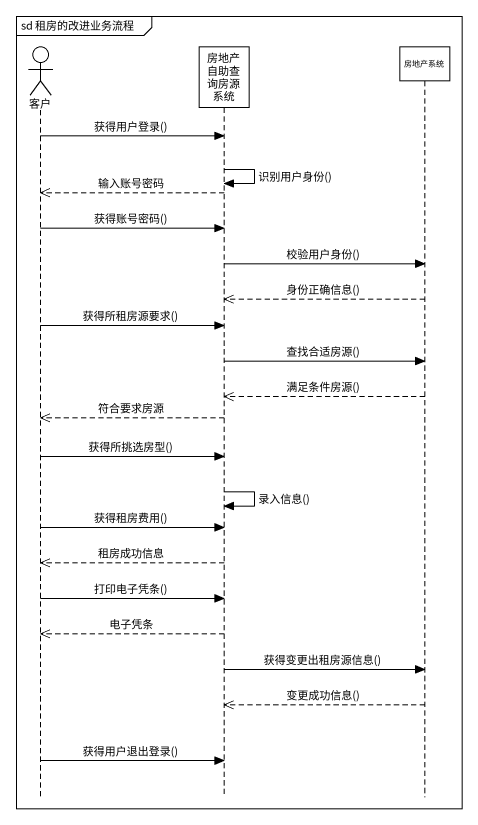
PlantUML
@startuml
mainframe sd 租房的改进业务流程
hide footbox
actor 客户
participant 房地产自助查询房源系统
participant 房地产系统

客户 -> 房地产自助查询房源系统 : 获得用户登录()
房地产自助查询房源系统 -> 房地产自助查询房源系统 : 识别用户身份()
房地产自助查询房源系统 -->> 客户 : 输入账号密码
客户 -> 房地产自助查询房源系统 : 获得账号密码()
房地产自助查询房源系统 -> 房地产系统 : 校验用户身份()
房地产系统 -->> 房地产自助查询房源系统 : 身份正确信息()
客户 -> 房地产自助查询房源系统 : 获得所租房源要求()
房地产自助查询房源系统 -> 房地产系统 : 查找合适房源()
房地产系统 -->> 房地产自助查询房源系统 : 满足条件房源()
房地产自助查询房源系统 -->> 客户 : 符合要求房源
客户 -> 房地产自助查询房源系统 : 获得所挑选房型()
房地产自助查询房源系统 -> 房地产自助查询房源系统 : 录入信息()
客户 -> 房地产自助查询房源系统 : 获得租房费用()
房地产自助查询房源系统 -->> 客户 : 租房成功信息
客户 -> 房地产自助查询房源系统 : 打印电子凭条()
房地产自助查询房源系统 -->> 客户 : 电子凭条
房地产自助查询房源系统 -> 房地产系统 : 获得变更出租房源信息()
房地产系统 -->> 房地产自助查询房源系统 : 变更成功信息()
客户 -> 房地产自助查询房源系统 : 获得用户退出登录()
@enduml
